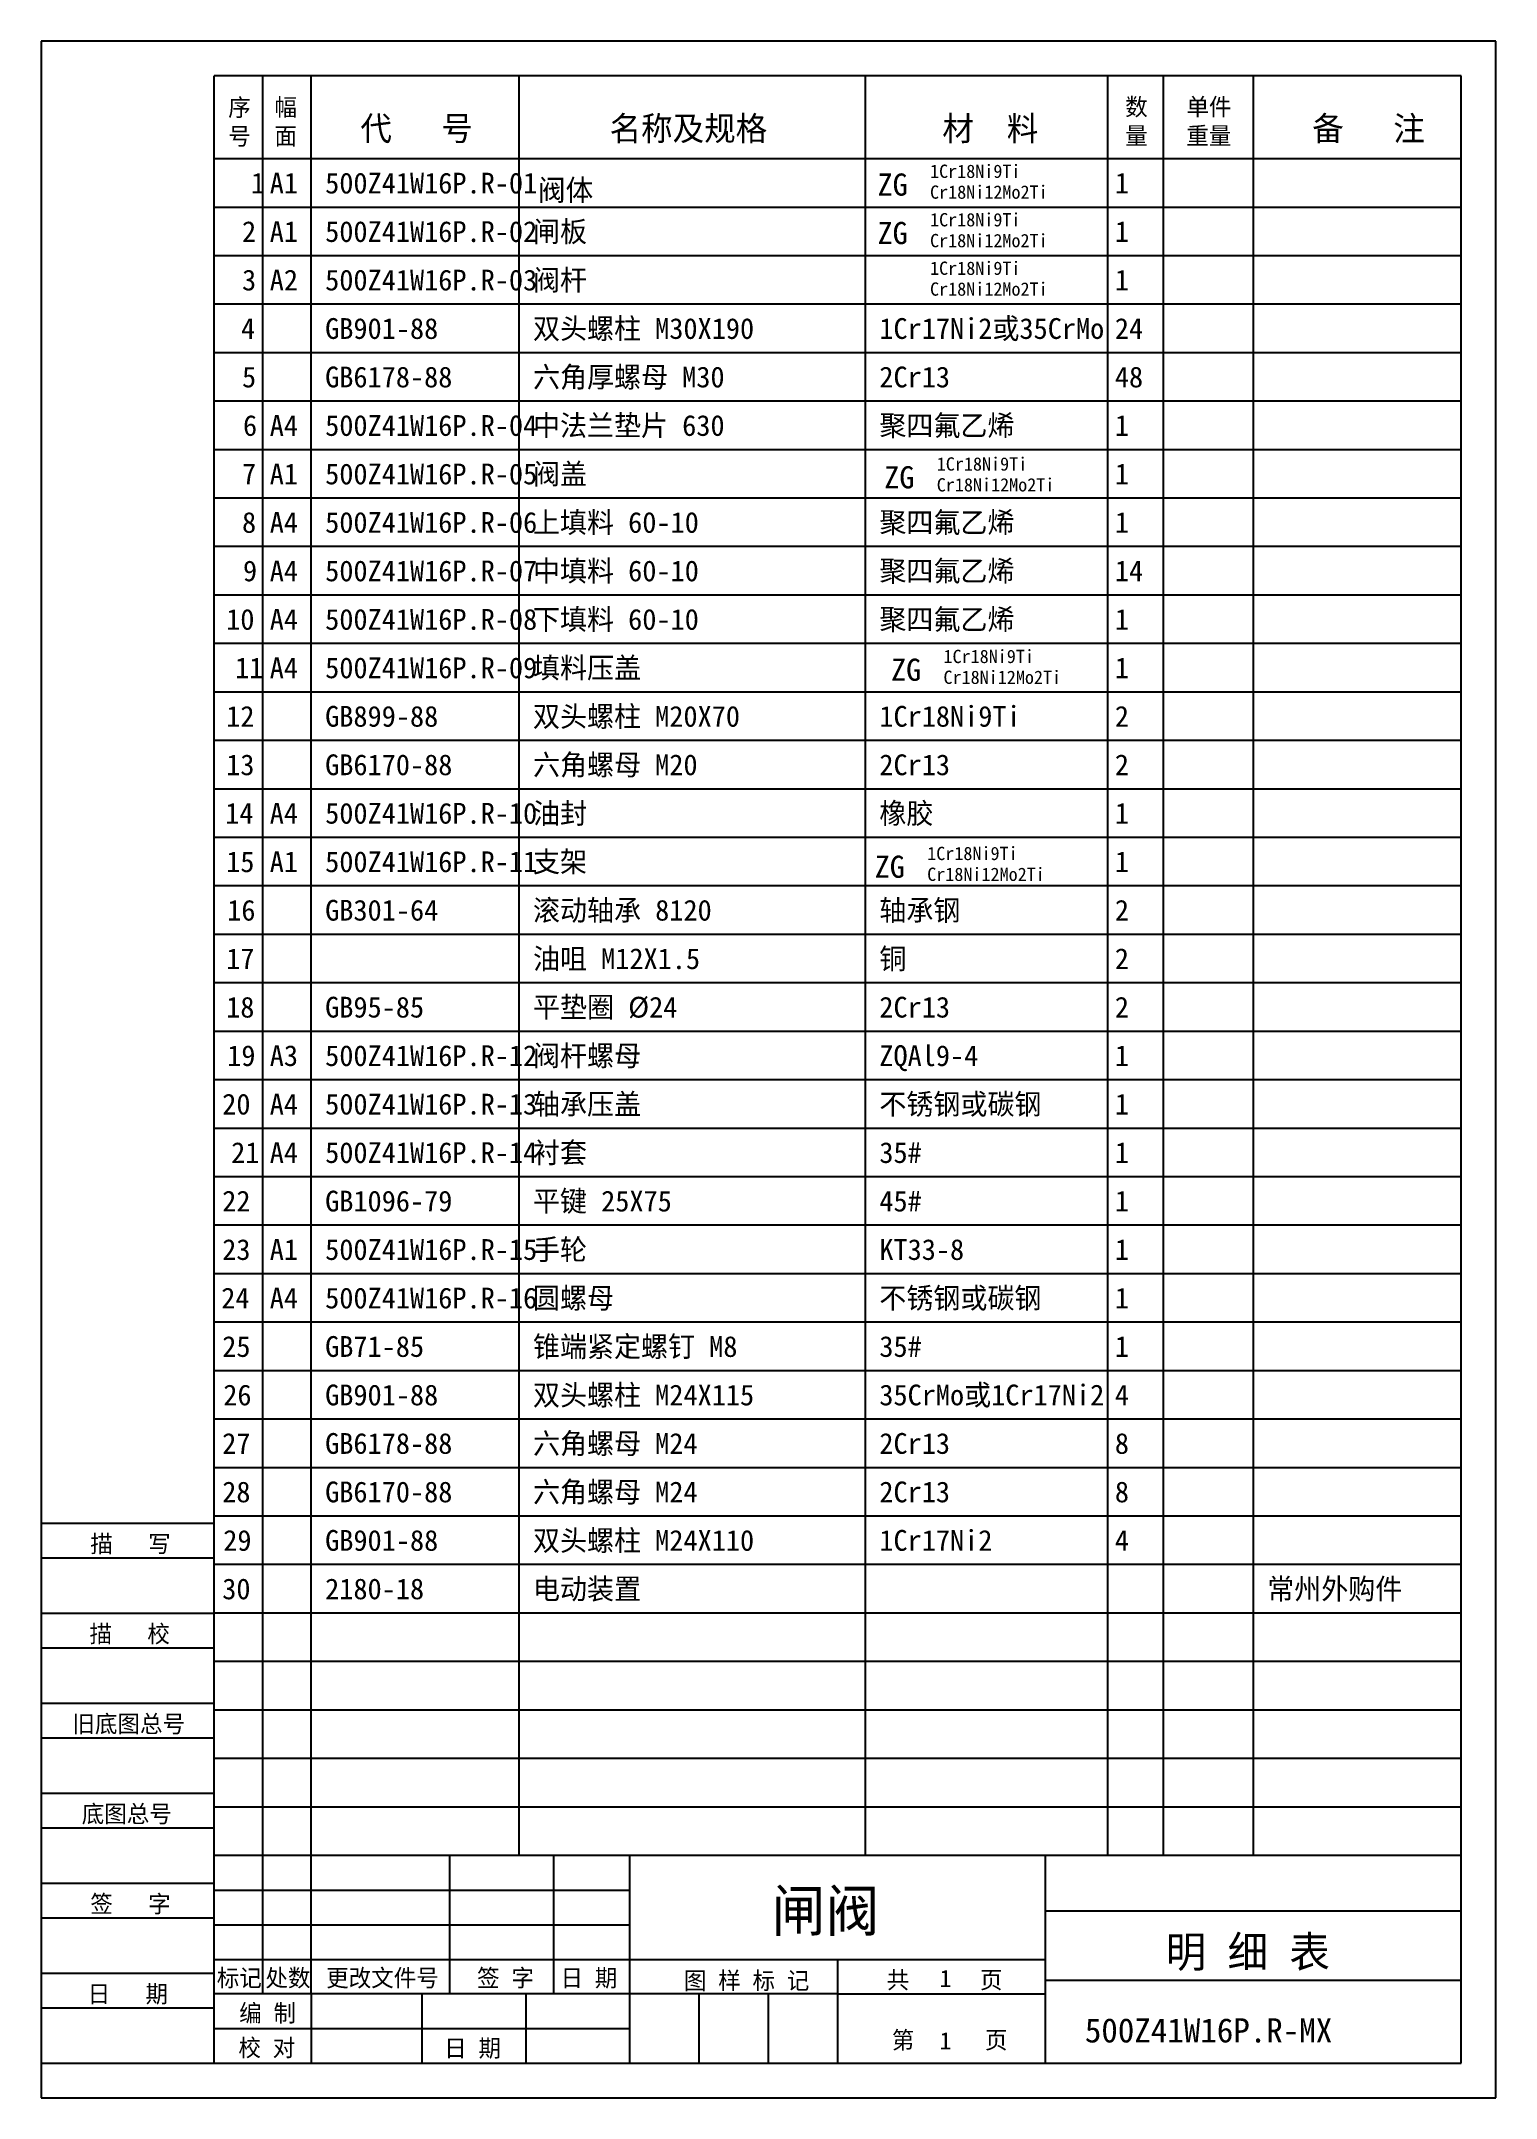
# Model space of a CAD drawing. Header units: metres. Extents: x 0 to 210, y 0 to 297.
import ezdxf

# ---------------------------------------------------------------- set-up
doc = ezdxf.new("R2010")
doc.units = ezdxf.units.M
for name, color, linetype in [('D', 1, 'Continuous'), ('FL', 5, 'Continuous'), ('T', 7, 'Continuous'), ('TL', 4, 'Continuous')]:
    doc.layers.add(name, color=color, linetype=linetype)

# ---------------------------------------------------------------- blocks, each defined once
blk = doc.blocks.new('MXBDT')
at = {"layer": 'FL'}
for p, q in [((0, 297), (0, 0)), ((210, 297), (0, 297)), ((210, 0), (210, 297)), ((205, 273), (25, 273)), ((205, 266), (25, 266)), ((205, 259), (25, 259)), ((205, 252), (25, 252)), ((205, 245), (25, 245)), ((205, 238), (25, 238)), ((205, 231), (25, 231)), ((205, 224), (25, 224)), ((205, 217), (25, 217)), ((205, 210), (25, 210)), ((205, 203), (25, 203)), ((205, 196), (25, 196)), ((205, 189), (25, 189)), ((205, 182), (25, 182)), ((205, 175), (25, 175)), ((205, 168), (25, 168)), ((205, 161), (25, 161)), ((205, 154), (25, 154)), ((205, 147), (25, 147)), ((205, 140), (25, 140)), ((205, 133), (25, 133)), ((205, 126), (25, 126)), ((205, 119), (25, 119)), ((205, 112), (25, 112)), ((205, 105), (25, 105)), ((205, 98), (25, 98)), ((205, 91), (25, 91)), ((205, 84), (25, 84)), ((0, 78), (25, 78)), ((205, 77), (25, 77)), ((0, 70), (25, 70)), ((205, 70), (25, 70)), ((0, 65), (25, 65)), ((205, 63), (25, 63)), ((0, 57), (25, 57)), ((205, 56), (25, 56)), ((0, 52), (25, 52)), ((205, 49), (25, 49)), ((0, 44), (25, 44)), ((205, 42), (25, 42)), ((0, 39), (25, 39)), ((0, 31), (25, 31)), ((25, 30), (85, 30)), ((0, 26), (25, 26)), ((25, 25), (85, 25)), ((0, 18), (25, 18)), ((25, 20), (85, 20)), ((39, 15), (39, 5)), ((70, 5), (70, 15)), ((115, 15), (145, 15)), ((0, 13), (25, 13)), ((25, 10), (85, 10)), ((0, 0), (210, 0))]:
    blk.add_line(p, q, dxfattribs=at)
at = {"layer": 'TL'}
for p, q in [((25, 5), (25, 292)), ((205, 292), (25, 292)), ((32, 35), (32, 292)), ((39, 35), (39, 292)), ((69, 35), (69, 292)), ((119, 35), (119, 292)), ((154, 35), (154, 292)), ((162, 35), (162, 292)), ((175, 35), (175, 292)), ((205, 5), (205, 292)), ((205, 280), (25, 280)), ((0, 83), (25, 83)), ((205, 35), (25, 35)), ((32, 15), (32, 35)), ((39, 15), (39, 35)), ((59, 15), (59, 35)), ((74, 15), (74, 35)), ((85, 5), (85, 35)), ((145, 5), (145, 35)), ((145, 27), (205, 27)), ((85, 20), (145, 20)), ((115, 5), (115, 20)), ((115, 15), (25, 15)), ((55, 5), (55, 15)), ((95, 5), (95, 15)), ((105, 5), (105, 15)), ((145, 17), (205, 17)), ((0, 5), (205, 5))]:
    blk.add_line(p, q, dxfattribs=at)
at = {"layer": 'T'}
for s, height, p in [('序', 2.5, (27.01, 286.18)), ('幅', 2.5, (33.69, 286.21)), ('数', 2.5, (156.49, 286.26)), ('单件', 2.5, (165.34, 286.26)), ('代   号', 3.5, (46.08, 282.64)), ('名称及规格', 3.5, (82.06, 282.64)), ('材  料', 3.5, (130.09, 282.64)), ('备   注', 3.5, (183.5, 282.64)), ('号', 2.5, (27, 282.02)), ('面', 2.5, (33.69, 282.04)), ('量', 2.5, (156.49, 282.09)), ('重量', 2.5, (165.31, 282.09)), ('描   写', 2.5, (7.09, 78.76)), ('描   校', 2.5, (6.98, 65.76)), ('旧底图总号', 2.5, (4.52, 52.76)), ('底图总号', 2.5, (5.86, 39.76)), ('签   字', 2.5, (7.1, 26.76)), ('明 细 表', 4.5, (162.36, 18.84)), ('标记', 2.5, (25.35, 16.07)), ('处数', 2.5, (32.38, 16.07)), ('更改文件号', 2.5, (41.15, 16.07)), ('签 字', 2.5, (62.93, 16.07)), ('日 期', 2.5, (74.98, 16.07)), ('图 样 标 记', 2.5, (92.79, 15.68)), (' 共      页', 2.5, (120.37, 15.79)), ('日   期', 2.5, (6.72, 13.76)), ('编 制', 2.5, (28.59, 10.99)), ('第      页', 2.5, (122.8, 7.1)), ('校 对', 2.5, (28.48, 5.99)), ('日 期', 2.5, (58.18, 5.93))]:
    blk.add_text(s, height=height, dxfattribs=at).set_placement(p)

msp = doc.modelspace()

# ---------------------------------------------------------------- block references
at = {"layer": 'D'}
msp.add_blockref('MXBDT', (0, 0), dxfattribs=at)

# ---------------------------------------------------------------- texts
for s, height, p in [('1Cr18Ni9Ti', 1.92, (128.32, 277.25)), ('1', 3, (30.29, 275)), ('A1', 3, (33, 275)), ('500Z41W16P.R-01', 3, (41, 275)), ('阀体', 3.07, (71.72, 273.95)), ('ZG', 3.2, (120.74, 274.69)), ('Cr18Ni12Mo2Ti', 1.92, (128.32, 274.24)), ('1', 3, (155, 275)), ('2', 3, (29, 268)), ('A1', 3, (33, 268)), ('500Z41W16P.R-02', 3, (41, 268)), ('闸板', 3, (71, 268)), ('ZG', 3.2, (120.74, 267.69)), ('1Cr18Ni9Ti', 1.92, (128.32, 270.25)), ('1', 3, (155, 268)), ('Cr18Ni12Mo2Ti', 1.92, (128.32, 267.24)), ('阀杆', 3, (71, 261)), ('1Cr18Ni9Ti', 1.92, (128.32, 263.25)), ('3', 3, (29, 261)), ('A2', 3, (33, 261)), ('500Z41W16P.R-03', 3, (41, 261)), ('Cr18Ni12Mo2Ti', 1.92, (128.32, 260.24)), ('1', 3, (155, 261)), ('4', 3, (28.86, 254)), ('GB901-88', 3, (41, 254)), ('双头螺柱 M30X190', 3, (71, 254)), ('1Cr17Ni2或35CrMo', 3, (121, 254)), ('24', 3, (155, 254)), ('5', 3, (29, 247)), ('GB6178-88', 3, (41, 247)), ('六角厚螺母 M30', 3, (71, 247)), ('2Cr13', 3, (121, 247)), ('48', 3, (155, 247)), ('6', 3, (29.14, 240)), ('A4', 3, (33, 240)), ('500Z41W16P.R-04', 3, (41, 240)), ('中法兰垫片 630', 3, (71, 240)), ('聚四氟乙烯', 3, (121, 240)), ('1', 3, (155, 240)), ('7', 3, (29, 233)), ('A1', 3, (33, 233)), ('500Z41W16P.R-05', 3, (41, 233)), ('阀盖', 3, (71, 233)), ('ZG', 3.2, (121.71, 232.42)), ('1Cr18Ni9Ti', 1.92, (129.29, 234.98)), ('1', 3, (155, 233)), ('Cr18Ni12Mo2Ti', 1.92, (129.29, 231.97)), ('8', 3, (29, 226)), ('A4', 3, (33, 226)), ('500Z41W16P.R-06', 3, (41, 226)), ('上填料 60-10', 3, (71, 226)), ('聚四氟乙烯', 3, (121, 226)), ('1', 3, (155, 226)), ('9', 3, (29.14, 219)), ('A4', 3, (33, 219)), ('500Z41W16P.R-07', 3, (41, 219)), ('中填料 60-10', 3, (71, 219)), ('聚四氟乙烯', 3, (121, 219)), ('14', 3, (155, 219)), ('10', 3, (26.71, 212)), ('A4', 3, (33, 212)), ('500Z41W16P.R-08', 3, (41, 212)), ('下填料 60-10', 3, (71, 212)), ('聚四氟乙烯', 3, (121, 212)), ('1', 3, (155, 212)), ('11', 3, (28, 205)), ('A4', 3, (33, 205)), ('500Z41W16P.R-09', 3, (41, 205)), ('填料压盖', 3, (71, 205)), ('1Cr18Ni9Ti', 1.92, (130.26, 207.19)), ('1', 3, (155, 205)), ('ZG', 3.2, (122.69, 204.63)), ('Cr18Ni12Mo2Ti', 1.92, (130.26, 204.18)), ('12', 3, (26.71, 198)), ('GB899-88', 3, (41, 198)), ('双头螺柱 M20X70', 3, (71, 198)), ('1Cr18Ni9Ti', 3, (121, 198)), ('2', 3, (155, 198)), ('13', 3, (26.71, 191)), ('GB6170-88', 3, (41, 191)), ('六角螺母 M20', 3, (71, 191)), ('2Cr13', 3, (121, 191)), ('2', 3, (155, 191)), ('油封', 3, (71, 184)), ('橡胶', 3, (121, 184)), ('14', 3, (26.57, 184)), ('A4', 3, (33, 184)), ('500Z41W16P.R-10', 3, (41, 184)), ('1', 3, (155, 184)), ('15', 3, (26.71, 177)), ('A1', 3, (33, 177)), ('500Z41W16P.R-11', 3, (41, 177)), ('支架', 3, (71, 177)), ('ZG', 3.2, (120.33, 176.18)), ('1Cr18Ni9Ti', 1.92, (127.91, 178.74)), ('1', 3, (155, 177)), ('Cr18Ni12Mo2Ti', 1.92, (127.91, 175.73)), ('16', 3, (26.86, 170)), ('GB301-64', 3, (41, 170)), ('滚动轴承 8120', 3, (71, 170)), ('轴承钢', 3, (121, 170)), ('2', 3, (155, 170)), ('油咀 M12X1.5', 3, (71, 163)), ('铜', 3, (121, 163)), ('17', 3, (26.71, 163)), ('2', 3, (155, 163)), ('18', 3, (26.71, 156)), ('GB95-85', 3, (41, 156)), ('平垫圈 %%C24', 3, (71, 156)), ('2Cr13', 3, (121, 156)), ('2', 3, (155, 156)), ('19', 3, (26.86, 149)), ('A3', 3, (33, 149)), ('500Z41W16P.R-12', 3, (41, 149)), ('阀杆螺母', 3, (71, 149)), ('ZQAl9-4', 3, (121, 149)), ('1', 3, (155, 149)), ('20', 3, (26.14, 142)), ('A4', 3, (33, 142)), ('500Z41W16P.R-13', 3, (41, 142)), ('轴承压盖', 3, (71, 142)), ('不锈钢或碳钢', 3, (121, 142)), ('1', 3, (155, 142)), ('21', 3, (27.43, 135)), ('A4', 3, (33, 135)), ('500Z41W16P.R-14', 3, (41, 135)), ('衬套', 3, (71, 135)), ('35#', 3, (121, 135)), ('1', 3, (155, 135)), ('22', 3, (26.14, 128)), ('GB1096-79', 3, (41, 128)), ('平键 25X75', 3, (71, 128)), ('45#', 3, (121, 128)), ('1', 3, (155, 128)), ('23', 3, (26.14, 121)), ('A1', 3, (33, 121)), ('500Z41W16P.R-15', 3, (41, 121)), ('手轮', 3, (71, 121)), ('KT33-8', 3, (121, 121)), ('1', 3, (155, 121)), ('24', 3, (26, 114)), ('A4', 3, (33, 114)), ('500Z41W16P.R-16', 3, (41, 114)), ('圆螺母', 3, (71, 114)), ('不锈钢或碳钢', 3, (121, 114)), ('1', 3, (155, 114)), ('25', 3, (26.14, 107)), ('GB71-85', 3, (41, 107)), ('锥端紧定螺钉 M8', 3, (71, 107)), ('35#', 3, (121, 107)), ('1', 3, (155, 107)), ('26', 3, (26.29, 100)), ('GB901-88', 3, (41, 100)), ('双头螺柱 M24X115', 3, (71, 100)), ('35CrMo或1Cr17Ni2', 3, (121, 100)), ('4', 3, (155, 100)), ('27', 3, (26.14, 93)), ('GB6178-88', 3, (41, 93)), ('六角螺母 M24', 3, (71, 93)), ('2Cr13', 3, (121, 93)), ('8', 3, (155, 93)), ('六角螺母 M24', 3, (71, 86)), ('28', 3, (26.14, 86)), ('GB6170-88', 3, (41, 86)), ('2Cr13', 3, (121, 86)), ('8', 3, (155, 86)), ('29', 3, (26.29, 79)), ('GB901-88', 3, (41, 79)), ('双头螺柱 M24X110', 3, (71, 79)), ('1Cr17Ni2', 3, (121, 79)), ('4', 3, (155, 79)), ('30', 3, (26.14, 72)), ('2180-18', 3, (41, 72)), ('电动装置', 3, (71, 72)), ('常州外购件', 3, (177, 72)), ('闸阀', 6, (105.43, 24.03)), ('1', 2.5, (129.7, 16)), ('1', 2.5, (129.7, 7)), ('500Z41W16P.R-MX', 3.5, (150.67, 8))]:
    msp.add_text(s, height=height, dxfattribs=at).set_placement(p)

doc.saveas('drawing.dxf')
